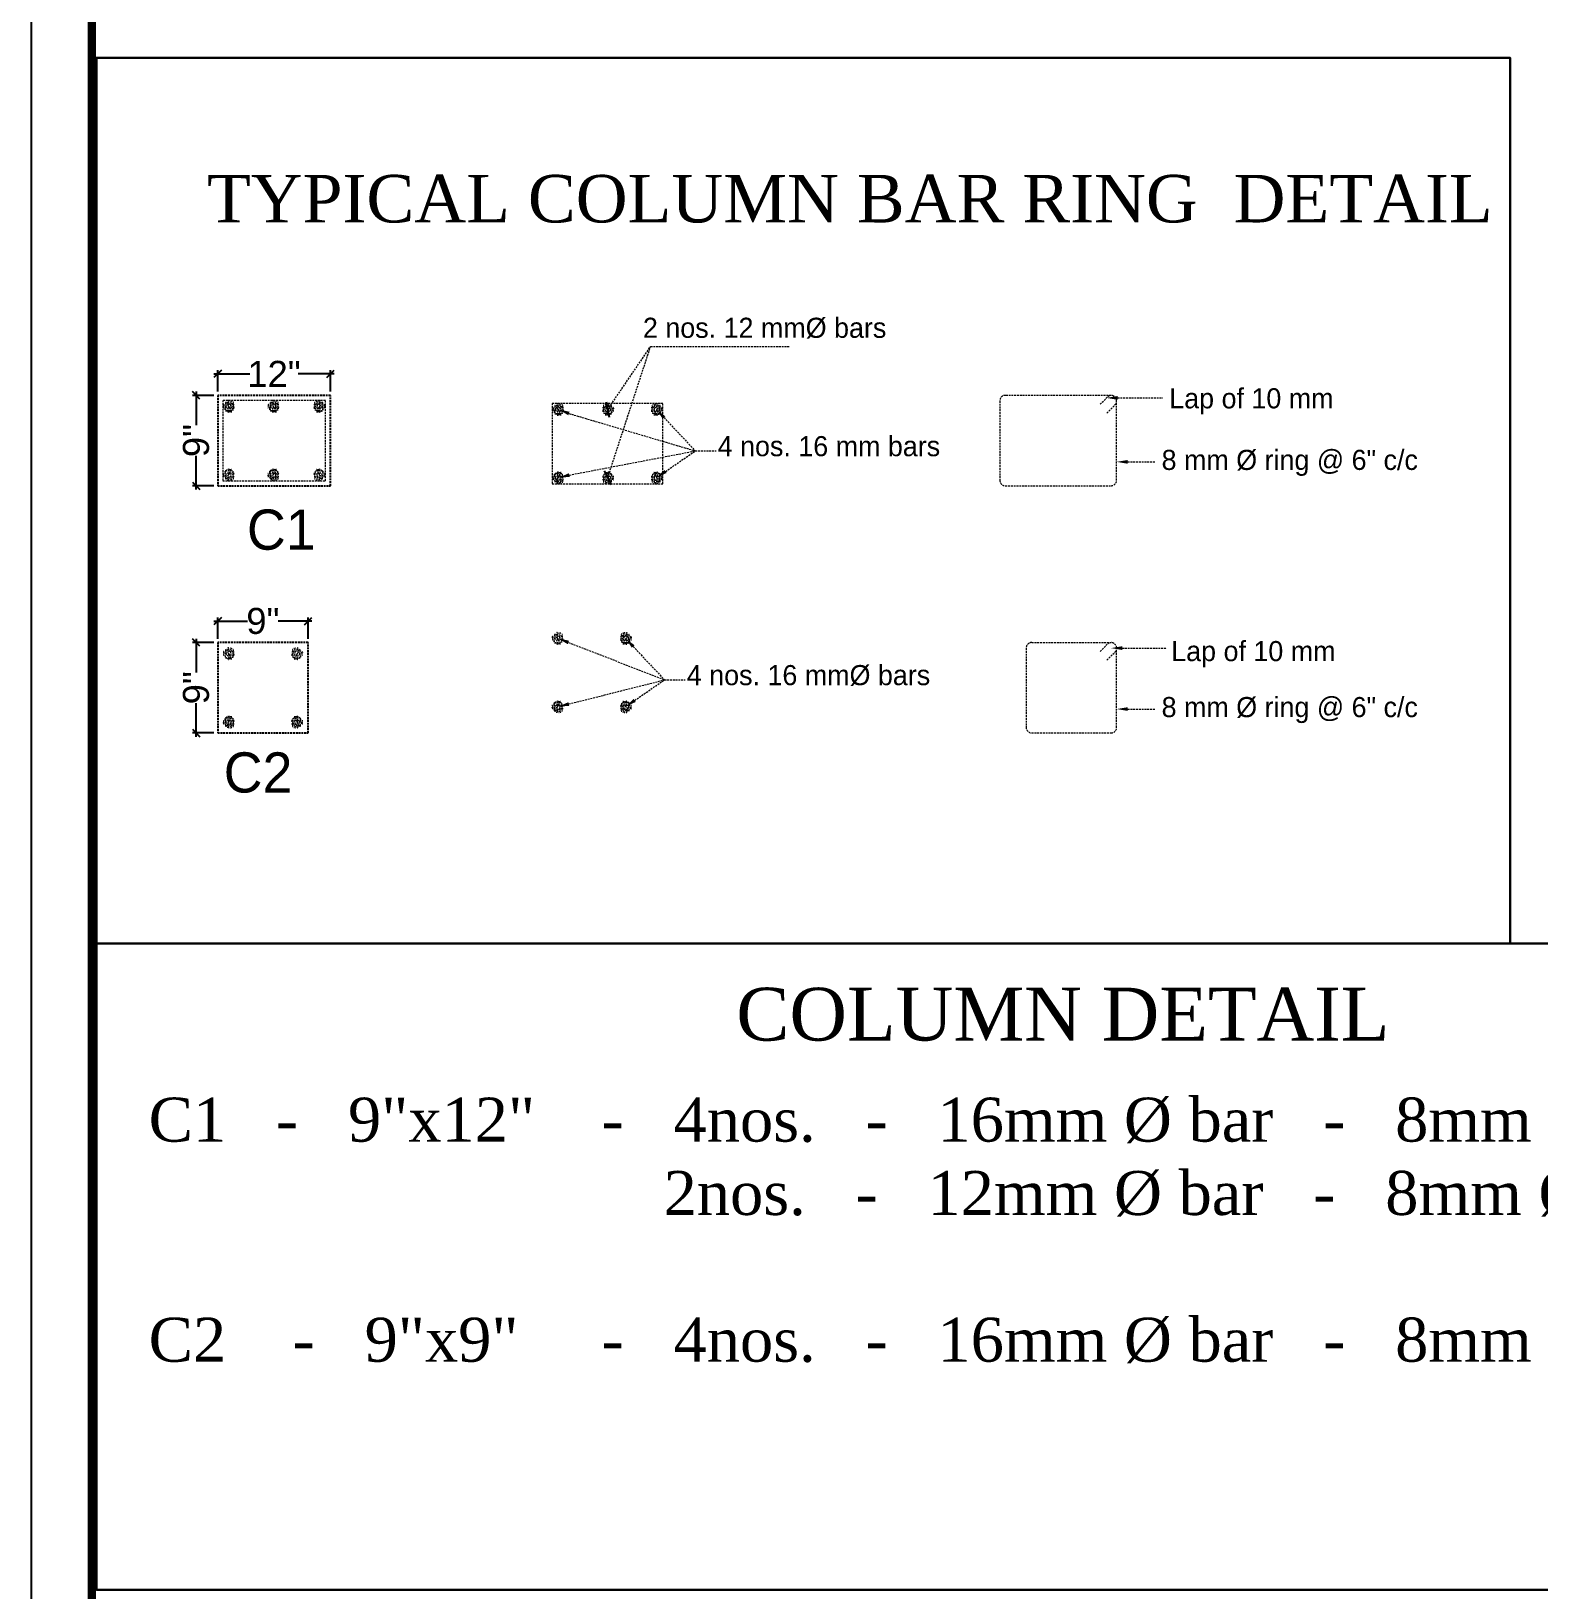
# Model space of a CAD drawing. Header units: millimetres. Extents: x -6808 to 215771, y -89660 to -16303.
# Drawn here: x 102329.2 to 102734.4, y -47978 to -47559.2 of the extents above; entities that cross this region are included whole.
import ezdxf

# ---------------------------------------------------------------- set-up
doc = ezdxf.new("R2010")
doc.units = ezdxf.units.MM
doc.header["$PDMODE"] = 35
doc.linetypes.add('ACAD_ISO10W100', pattern=[18, 12, -3, 0, -3])
doc.linetypes.add('DASHED', pattern=[0.75, 0.5, -0.25])
doc.layers.get('0').update_dxf_attribs({"color": 8})
for name, color, linetype, lineweight in [('Beams', 6, 'Continuous', 30), ('col dimension', 7, 'Continuous', 25), ('COL. FOUN', 6, 'Continuous', 30), ('COLUMN FOOTING PLAN', 6, 'Continuous', 0), ('wokg dim', 152, 'DASHED', 18)]:
    doc.layers.add(name, color=color, linetype=linetype, lineweight=lineweight)
doc.layers.add('FORMAT', color=7, linetype='Continuous')
doc.styles.add('cdim', font='arial.ttf')
doc.styles.add('SAJ', font='eurr____.ttf')
doc.styles.get("Standard").update_dxf_attribs({"font": 'times.ttf'})
doc.dimstyles.new('SAJ', dxfattribs={"dimtxt": 5, "dimasz": 2, "dimexe": 1, "dimexo": 1, "dimgap": 0.09375, "dimtad": 0, "dimdec": 1, "dimzin": 0, "dimdsep": 46, "dimlunit": 4, "dimtxsty": 'SAJ', "dimblk": 'OBLIQUE', "dimcen": 0.125, "dimdle": 0.375, "dimadec": 0, "dimazin": 0, "dimtfac": 1, "dimtdec": 1, "dimtofl": 0, "dimtmove": 0, "dimatfit": 3, "dimldrblk": 'OBLIQUE', "dimfxl": 1, "dimtolj": 1, "dimtzin": 0, "dimlwd": 5, "dimlwe": 5, "dimarcsym": 1})
doc.dimstyles.new('WORKING', dxfattribs={"dimscale": 0, "dimtxt": 7, "dimasz": 3, "dimexe": 1, "dimexo": 1, "dimgap": 0.09375, "dimtad": 0, "dimzin": 0, "dimdsep": 46, "dimlunit": 4, "dimtxsty": 'cdim', "dimblk": 'OBLIQUE', "dimcen": 0.09375, "dimdle": 1, "dimclrd": 7, "dimclre": 7, "dimclrt": 256, "dimadec": 0, "dimazin": 0, "dimtfac": 0.5, "dimtofl": 0, "dimtmove": 1, "dimatfit": 3, "dimldrblk": 'ARCHTICK', "dimfxl": 1, "dimtolj": 1, "dimtzin": 0, "dimarcsym": 0})

# ---------------------------------------------------------------- blocks, each defined once
blk = doc.blocks.new('_Oblique')
at = {"color": 0, "linetype": 'ByBlock', "lineweight": -2}
blk.add_line((-0.5, -0.5), (0.5, 0.5), dxfattribs=at)
blk = doc.blocks.new('*D1154')
at = {"layer": 'col dimension', "color": 7, "lineweight": -2, "transparency": 16777216}
for p, q in [((102378.32, -47717.75), (102387.36, -47717.75)), ((102404.62, -47717.75), (102395.59, -47717.75))]:
    blk.add_line(p, q, dxfattribs=at)
at = {"layer": 'col dimension', "color": 7, "linetype": 'ACAD_ISO10W100', "lineweight": -2, "transparency": 16777216}
for p, q in [((102379.32, -47722.51), (102379.32, -47716.75)), ((102403.62, -47722.51), (102403.62, -47716.75))]:
    blk.add_line(p, q, dxfattribs=at)
at = {"layer": 'Defpoints', "color": 0, "transparency": 16777216}
for p in [(102379.32, -47717.75), (102379.32, -47723.51), (102403.62, -47723.51)]:
    blk.add_point(p, dxfattribs=at)
at = {"layer": 'col dimension', "color": 7, "lineweight": -2, "transparency": 16777216, "xscale": 2, "yscale": 2, "zscale": 2, "rotation": 180}
blk.add_blockref('_Oblique', (102379.32, -47717.75), dxfattribs=at)
at = {"layer": 'col dimension', "color": 7, "lineweight": -2, "transparency": 16777216, "xscale": 2, "yscale": 2, "zscale": 2}
blk.add_blockref('_Oblique', (102403.62, -47717.75), dxfattribs=at)
at = {"layer": 'col dimension', "transparency": 16777216, "insert": (102391.47, -47717.75), "char_height": 7, "attachment_point": 5, "style": 'cdim'}
blk.add_mtext('\\A1;9"', dxfattribs=at)
blk = doc.blocks.new('_ARCHTICK')
at = {"color": 0, "linetype": 'ByBlock', "const_width": 0.15}
blk.add_lwpolyline([(-0.5, -0.5), (0.5, 0.5)], dxfattribs=at)
blk = doc.blocks.new('*D1155')
at = {"layer": 'col dimension', "color": 7, "linetype": 'ACAD_ISO10W100', "lineweight": -2, "transparency": 16777216}
for p, q in [((102378.32, -47723.51), (102372.53, -47723.51)), ((102378.32, -47747.81), (102372.53, -47747.81))]:
    blk.add_line(p, q, dxfattribs=at)
at = {"layer": 'col dimension', "color": 7, "lineweight": -2, "transparency": 16777216}
for p, q in [((102373.53, -47722.51), (102373.53, -47731.54)), ((102373.53, -47748.81), (102373.53, -47739.77))]:
    blk.add_line(p, q, dxfattribs=at)
at = {"layer": 'Defpoints', "color": 0, "transparency": 16777216}
for p in [(102379.32, -47723.51), (102373.53, -47747.81), (102379.32, -47747.81)]:
    blk.add_point(p, dxfattribs=at)
at = {"layer": 'col dimension', "color": 7, "lineweight": -2, "transparency": 16777216, "xscale": 2, "yscale": 2, "zscale": 2}
for p, rotation in [((102373.53, -47723.51), 90), ((102373.53, -47747.81), 270)]:
    blk.add_blockref('_Oblique', p, dxfattribs=dict(at, rotation=rotation))
at = {"layer": 'col dimension', "transparency": 16777216, "insert": (102373.53, -47735.66), "char_height": 7, "attachment_point": 5, "rotation": 90, "style": 'cdim'}
blk.add_mtext('\\A1;9"', dxfattribs=at)
blk = doc.blocks.new('*D1156')
at = {"layer": 'col dimension', "color": 7, "lineweight": -2, "transparency": 16777216}
for p, q in [((102378.32, -47651.33), (102387.97, -47651.33)), ((102410.62, -47651.33), (102400.98, -47651.33))]:
    blk.add_line(p, q, dxfattribs=at)
at = {"layer": 'col dimension', "color": 7, "linetype": 'ACAD_ISO10W100', "lineweight": -2, "transparency": 16777216}
for p, q in [((102379.32, -47656.09), (102379.32, -47650.33)), ((102409.62, -47656.09), (102409.62, -47650.33))]:
    blk.add_line(p, q, dxfattribs=at)
at = {"layer": 'Defpoints', "color": 0, "transparency": 16777216}
for p in [(102379.32, -47651.33), (102379.32, -47657.09), (102409.62, -47657.09)]:
    blk.add_point(p, dxfattribs=at)
at = {"layer": 'col dimension', "color": 7, "lineweight": -2, "transparency": 16777216, "xscale": 2, "yscale": 2, "zscale": 2, "rotation": 180}
blk.add_blockref('_Oblique', (102379.32, -47651.33), dxfattribs=at)
at = {"layer": 'col dimension', "color": 7, "lineweight": -2, "transparency": 16777216, "xscale": 2, "yscale": 2, "zscale": 2}
blk.add_blockref('_Oblique', (102409.62, -47651.33), dxfattribs=at)
at = {"layer": 'col dimension', "transparency": 16777216, "insert": (102394.47, -47651.33), "char_height": 7, "attachment_point": 5, "style": 'cdim'}
blk.add_mtext('\\A1;12"', dxfattribs=at)
blk = doc.blocks.new('*D1157')
at = {"layer": 'col dimension', "color": 7, "linetype": 'ACAD_ISO10W100', "lineweight": -2, "transparency": 16777216}
for p, q in [((102378.32, -47657.09), (102372.53, -47657.09)), ((102378.32, -47681.39), (102372.53, -47681.39))]:
    blk.add_line(p, q, dxfattribs=at)
at = {"layer": 'col dimension', "color": 7, "lineweight": -2, "transparency": 16777216}
for p, q in [((102373.53, -47656.09), (102373.53, -47665.12)), ((102373.53, -47682.39), (102373.53, -47673.36))]:
    blk.add_line(p, q, dxfattribs=at)
at = {"layer": 'Defpoints', "color": 0, "transparency": 16777216}
for p in [(102379.32, -47657.09), (102373.53, -47681.39), (102379.32, -47681.39)]:
    blk.add_point(p, dxfattribs=at)
at = {"layer": 'col dimension', "color": 7, "lineweight": -2, "transparency": 16777216, "xscale": 2, "yscale": 2, "zscale": 2}
for p, rotation in [((102373.53, -47657.09), 90), ((102373.53, -47681.39), 270)]:
    blk.add_blockref('_Oblique', p, dxfattribs=dict(at, rotation=rotation))
at = {"layer": 'col dimension', "transparency": 16777216, "insert": (102373.53, -47669.24), "char_height": 7, "attachment_point": 5, "rotation": 90, "style": 'cdim'}
blk.add_mtext('\\A1;9"', dxfattribs=at)

msp = doc.modelspace()

# ---------------------------------------------------------------- hatches: boundary and pattern name
at = {"layer": 'COLUMN FOOTING PLAN'}
h = msp.add_hatch(dxfattribs=at)
h.set_pattern_fill('AR-CONC', color=0, scale=0.1296, style=0)
h.set_pattern_definition([(230, (139598.6745, -40251.12475), (-0.929569197, 0.081326767), [0.0972, -1.0692]), (175, (139598.6745, -40251.1248), (0.179821728, -0.974841005), [0.07776, -0.85536]), (280.4514, (139598.597, -40251.118), (-0.749748159, -0.893513647), [0.082607286, -0.908680177]), (226.1842, (139598.6745, -40251.384), (-1.3831444, 0.214512643), [0.1458, -1.6038]), (276.6356, (139598.5592, -40251.3661), (-1.211322866, -1.26245676), [0.123910933, -1.36302005]), (171.1842, (139598.6745, -40251.384), (-1.21132188, -1.262457707), [0.11664, -1.28304]), (201, (139598.5449, -40251.31915), (-0.77359154, 0.521794082), [0.0972, -1.0692]), (146, (139598.5449, -40251.3192), (-0.31533667, -0.939794458), [0.07776, -0.85536]), (251.4514, (139598.4804, -40251.2757), (-1.088928527, -0.417999524), [0.082607286, -0.908680177]), (217.5, (139598.67447, -40251.12475), (-0.0157591725, -0.4314304346), [0, -0.844992, 0, -0.86832, 0, -0.8586]), (187.5, (139598.67447, -40251.12475), (-0.3409381205, -0.5111575786), [0, -0.495072, 0, -0.825552, 0, -0.32724]), (147.5, (139598.96348, -40251.12475), (-0.6918338773, 0.0292311138), [0, -0.324, 0, -1.01088, 0, -1.34136]), (137.5, (139599.0931, -40251.12475), (-0.755809275, -0.129736057), [0, -0.4212, 0, -0.671328, 0, -0.95256])])
h.paths.add_polyline_path([(102380.778, -47660.06, 1), (102384.018, -47660.06, 1)])
h = msp.add_hatch(dxfattribs=at)
h.set_pattern_fill('AR-CONC', color=0, scale=0.1296, style=0)
h.set_pattern_definition([(230, (139610.6744, -40251.12475), (-0.929569197, 0.081326767), [0.0972, -1.0692]), (175, (139610.6744, -40251.1248), (0.179821728, -0.974841005), [0.07776, -0.85536]), (280.4514, (139610.597, -40251.118), (-0.749748159, -0.893513647), [0.082607286, -0.908680177]), (226.1842, (139610.6744, -40251.384), (-1.3831444, 0.214512643), [0.1458, -1.6038]), (276.6356, (139610.5592, -40251.3661), (-1.211322866, -1.26245676), [0.123910933, -1.36302005]), (171.1842, (139610.6744, -40251.384), (-1.21132188, -1.262457707), [0.11664, -1.28304]), (201, (139610.5448, -40251.31915), (-0.77359154, 0.521794082), [0.0972, -1.0692]), (146, (139610.5448, -40251.3192), (-0.31533667, -0.939794458), [0.07776, -0.85536]), (251.4514, (139610.4804, -40251.2757), (-1.088928527, -0.417999524), [0.082607286, -0.908680177]), (217.5, (139610.67442, -40251.12475), (-0.0157591725, -0.4314304346), [0, -0.844992, 0, -0.86832, 0, -0.8586]), (187.5, (139610.67442, -40251.12475), (-0.3409381205, -0.5111575786), [0, -0.495072, 0, -0.825552, 0, -0.32724]), (147.5, (139610.96343, -40251.12475), (-0.6918338773, 0.0292311138), [0, -0.324, 0, -1.01088, 0, -1.34136]), (137.5, (139611.09303, -40251.12475), (-0.755809275, -0.129736057), [0, -0.4212, 0, -0.671328, 0, -0.95256])])
h.paths.add_polyline_path([(102392.778, -47660.06, 1), (102396.018, -47660.06, 1)])
h = msp.add_hatch(dxfattribs=at)
h.set_pattern_fill('AR-CONC', color=0, scale=0.1296, style=0)
h.set_pattern_definition([(310, (65190.2723, -40251.12475), (0.929569197, 0.081326767), [0.0972, -1.0692]), (5, (65190.2723, -40251.1248), (-0.179821728, -0.974841005), [0.07776, -0.85536]), (259.5486, (65190.3498, -40251.118), (0.749748159, -0.893513647), [0.082607286, -0.908680177]), (313.8158, (65190.2723, -40251.384), (1.3831444, 0.214512643), [0.1458, -1.6038]), (263.3644, (65190.3876, -40251.3661), (1.211322866, -1.26245676), [0.123910933, -1.36302005]), (8.8158, (65190.2723, -40251.384), (1.21132188, -1.262457707), [0.11664, -1.28304]), (339, (65190.4019, -40251.31915), (0.77359154, 0.521794082), [0.0972, -1.0692]), (34, (65190.4019, -40251.3192), (0.31533667, -0.939794458), [0.07776, -0.85536]), (288.5486, (65190.4664, -40251.2757), (1.088928527, -0.417999524), [0.082607286, -0.908680177]), (322.5, (65190.27234, -40251.12475), (0.0157591725, -0.4314304346), [0, -0.844992, 0, -0.86832, 0, -0.8586]), (352.5, (65190.27234, -40251.12475), (0.3409381205, -0.5111575786), [0, -0.495072, 0, -0.825552, 0, -0.32724]), (32.5, (65189.98333, -40251.12475), (0.6918338773, 0.0292311138), [0, -0.324, 0, -1.01088, 0, -1.34136]), (42.5, (65189.8537, -40251.12475), (0.755809275, -0.129736057), [0, -0.4212, 0, -0.671328, 0, -0.95256])])
h.paths.add_polyline_path([(102408.169, -47660.06, -1), (102404.929, -47660.06, -1)])
h = msp.add_hatch(dxfattribs=at)
h.set_pattern_fill('AR-CONC', color=0, scale=0.1296, style=0)
h.set_pattern_definition([(230, (139687.1931, -40251.94195), (-0.929569197, 0.081326767), [0.0972, -1.0692]), (175, (139687.1931, -40251.9419), (0.179821728, -0.974841005), [0.07776, -0.85536]), (280.4514, (139687.1156, -40251.9352), (-0.749748159, -0.893513647), [0.082607286, -0.908680177]), (226.1842, (139687.1931, -40252.2011), (-1.3831444, 0.214512643), [0.1458, -1.6038]), (276.6356, (139687.0778, -40252.1833), (-1.211322866, -1.26245676), [0.123910933, -1.36302005]), (171.1842, (139687.1931, -40252.2011), (-1.21132188, -1.262457707), [0.11664, -1.28304]), (201, (139687.0635, -40252.13635), (-0.77359154, 0.521794082), [0.0972, -1.0692]), (146, (139687.0635, -40252.1363), (-0.31533667, -0.939794458), [0.07776, -0.85536]), (251.4514, (139686.999, -40252.0929), (-1.088928527, -0.417999524), [0.082607286, -0.908680177]), (217.5, (139687.1931, -40251.94195), (-0.0157591725, -0.4314304346), [0, -0.844992, 0, -0.86832, 0, -0.8586]), (187.5, (139687.1931, -40251.94195), (-0.3409381205, -0.5111575786), [0, -0.495072, 0, -0.825552, 0, -0.32724]), (147.5, (139687.4821, -40251.94195), (-0.6918338773, 0.0292311138), [0, -0.324, 0, -1.01088, 0, -1.34136]), (137.5, (139687.6117, -40251.94195), (-0.755809275, -0.129736057), [0, -0.4212, 0, -0.671328, 0, -0.95256])])
h.paths.add_polyline_path([(102469.296, -47660.877, 1), (102472.536, -47660.877, 1)])
h = msp.add_hatch(dxfattribs=at)
h.set_pattern_fill('AR-CONC', color=0, scale=0.1296, style=0)
h.set_pattern_definition([(310, (65267.8686, -40251.94195), (0.929569197, 0.081326767), [0.0972, -1.0692]), (5, (65267.8686, -40251.9419), (-0.179821728, -0.974841005), [0.07776, -0.85536]), (259.5486, (65267.946, -40251.9352), (0.749748159, -0.893513647), [0.082607286, -0.908680177]), (313.8158, (65267.8686, -40252.2011), (1.3831444, 0.214512643), [0.1458, -1.6038]), (263.3644, (65267.9838, -40252.1833), (1.211322866, -1.26245676), [0.123910933, -1.36302005]), (8.8158, (65267.8686, -40252.2011), (1.21132188, -1.262457707), [0.11664, -1.28304]), (339, (65267.9982, -40252.13635), (0.77359154, 0.521794082), [0.0972, -1.0692]), (34, (65267.9982, -40252.1363), (0.31533667, -0.939794458), [0.07776, -0.85536]), (288.5486, (65268.06265, -40252.0929), (1.088928527, -0.417999524), [0.082607286, -0.908680177]), (322.5, (65267.86858, -40251.94195), (0.0157591725, -0.4314304346), [0, -0.844992, 0, -0.86832, 0, -0.8586]), (352.5, (65267.8686, -40251.94195), (0.3409381205, -0.5111575786), [0, -0.495072, 0, -0.825552, 0, -0.32724]), (32.5, (65267.57957, -40251.94195), (0.6918338773, 0.0292311138), [0, -0.324, 0, -1.01088, 0, -1.34136]), (42.5, (65267.45, -40251.94195), (0.755809275, -0.129736057), [0, -0.4212, 0, -0.671328, 0, -0.95256])])
h.paths.add_polyline_path([(102485.765, -47660.877, -1), (102482.525, -47660.877, -1)])
h = msp.add_hatch(dxfattribs=at)
h.set_pattern_fill('AR-CONC', color=0, scale=0.1296, style=0)
h.set_pattern_definition([(310, (65280.9484, -40251.94195), (0.929569197, 0.081326767), [0.0972, -1.0692]), (5, (65280.9484, -40251.9419), (-0.179821728, -0.974841005), [0.07776, -0.85536]), (259.5486, (65281.0258, -40251.9352), (0.749748159, -0.893513647), [0.082607286, -0.908680177]), (313.8158, (65280.9484, -40252.2011), (1.3831444, 0.214512643), [0.1458, -1.6038]), (263.3644, (65281.0636, -40252.1833), (1.211322866, -1.26245676), [0.123910933, -1.36302005]), (8.8158, (65280.9484, -40252.2011), (1.21132188, -1.262457707), [0.11664, -1.28304]), (339, (65281.078, -40252.13635), (0.77359154, 0.521794082), [0.0972, -1.0692]), (34, (65281.078, -40252.1363), (0.31533667, -0.939794458), [0.07776, -0.85536]), (288.5486, (65281.1424, -40252.0929), (1.088928527, -0.417999524), [0.082607286, -0.908680177]), (322.5, (65280.94837, -40251.94195), (0.0157591725, -0.4314304346), [0, -0.844992, 0, -0.86832, 0, -0.8586]), (352.5, (65280.94837, -40251.94195), (0.3409381205, -0.5111575786), [0, -0.495072, 0, -0.825552, 0, -0.32724]), (32.5, (65280.65936, -40251.94195), (0.6918338773, 0.0292311138), [0, -0.324, 0, -1.01088, 0, -1.34136]), (42.5, (65280.52976, -40251.94195), (0.755809275, -0.129736057), [0, -0.4212, 0, -0.671328, 0, -0.95256])])
h.paths.add_polyline_path([(102498.845, -47660.877, -1), (102495.605, -47660.877, -1)])
h = msp.add_hatch(dxfattribs=at)
h.set_pattern_fill('AR-CONC', color=0, scale=0.1296, style=0)
h.set_pattern_definition([(130, (139598.6745, -55087.3579), (-0.929569197, -0.081326767), [0.0972, -1.0692]), (185, (139598.6745, -55087.3579), (0.179821728, 0.974841005), [0.07776, -0.85536]), (79.5486, (139598.597, -55087.3646), (-0.749748159, 0.893513647), [0.082607286, -0.908680177]), (133.8158, (139598.6745, -55087.0987), (-1.3831444, -0.214512643), [0.1458, -1.6038]), (83.3644, (139598.5592, -55087.1165), (-1.211322866, 1.26245676), [0.123910933, -1.36302005]), (188.8158, (139598.6745, -55087.0987), (-1.21132188, 1.262457707), [0.11664, -1.28304]), (159, (139598.5449, -55087.1635), (-0.77359154, -0.521794082), [0.0972, -1.0692]), (214, (139598.5449, -55087.1635), (-0.31533667, 0.939794458), [0.07776, -0.85536]), (108.5486, (139598.4804, -55087.20695), (-1.088928527, 0.417999524), [0.082607286, -0.908680177]), (142.5, (139598.67447, -55087.35787), (-0.0157591725, 0.4314304346), [0, -0.844992, 0, -0.86832, 0, -0.8586]), (172.5, (139598.67447, -55087.35787), (-0.3409381205, 0.5111575786), [0, -0.495072, 0, -0.825552, 0, -0.32724]), (212.5, (139598.96348, -55087.35787), (-0.6918338773, -0.0292311138), [0, -0.324, 0, -1.01088, 0, -1.34136]), (222.5, (139599.0931, -55087.35787), (-0.755809275, 0.129736057), [0, -0.4212, 0, -0.671328, 0, -0.95256])])
h.paths.add_polyline_path([(102380.778, -47678.423, -1), (102384.018, -47678.423, -1)])
h = msp.add_hatch(dxfattribs=at)
h.set_pattern_fill('AR-CONC', color=0, scale=0.1296, style=0)
h.set_pattern_definition([(130, (139610.6744, -55087.3579), (-0.929569197, -0.081326767), [0.0972, -1.0692]), (185, (139610.6744, -55087.3579), (0.179821728, 0.974841005), [0.07776, -0.85536]), (79.5486, (139610.597, -55087.3646), (-0.749748159, 0.893513647), [0.082607286, -0.908680177]), (133.8158, (139610.6744, -55087.0987), (-1.3831444, -0.214512643), [0.1458, -1.6038]), (83.3644, (139610.5592, -55087.1165), (-1.211322866, 1.26245676), [0.123910933, -1.36302005]), (188.8158, (139610.6744, -55087.0987), (-1.21132188, 1.262457707), [0.11664, -1.28304]), (159, (139610.5448, -55087.1635), (-0.77359154, -0.521794082), [0.0972, -1.0692]), (214, (139610.5448, -55087.1635), (-0.31533667, 0.939794458), [0.07776, -0.85536]), (108.5486, (139610.4804, -55087.20695), (-1.088928527, 0.417999524), [0.082607286, -0.908680177]), (142.5, (139610.67442, -55087.35787), (-0.0157591725, 0.4314304346), [0, -0.844992, 0, -0.86832, 0, -0.8586]), (172.5, (139610.67442, -55087.35787), (-0.3409381205, 0.5111575786), [0, -0.495072, 0, -0.825552, 0, -0.32724]), (212.5, (139610.96343, -55087.35787), (-0.6918338773, -0.0292311138), [0, -0.324, 0, -1.01088, 0, -1.34136]), (222.5, (139611.09303, -55087.35787), (-0.755809275, 0.129736057), [0, -0.4212, 0, -0.671328, 0, -0.95256])])
h.paths.add_polyline_path([(102392.778, -47678.423, -1), (102396.018, -47678.423, -1)])
h = msp.add_hatch(dxfattribs=at)
h.set_pattern_fill('AR-CONC', color=0, scale=0.1296, style=0)
h.set_pattern_definition([(50, (65190.2723, -55087.3579), (0.929569197, -0.081326767), [0.0972, -1.0692]), (355, (65190.2723, -55087.3579), (-0.179821728, 0.974841005), [0.07776, -0.85536]), (100.4514, (65190.3498, -55087.3646), (0.749748159, 0.893513647), [0.082607286, -0.908680177]), (46.1842, (65190.2723, -55087.0987), (1.3831444, -0.214512643), [0.1458, -1.6038]), (96.6356, (65190.3876, -55087.1165), (1.211322866, 1.26245676), [0.123910933, -1.36302005]), (351.1842, (65190.2723, -55087.0987), (1.21132188, 1.262457707), [0.11664, -1.28304]), (21, (65190.4019, -55087.1635), (0.77359154, -0.521794082), [0.0972, -1.0692]), (326, (65190.4019, -55087.1635), (0.31533667, 0.939794458), [0.07776, -0.85536]), (71.4514, (65190.4664, -55087.20695), (1.088928527, 0.417999524), [0.082607286, -0.908680177]), (37.5, (65190.27234, -55087.35787), (0.0157591725, 0.4314304346), [0, -0.844992, 0, -0.86832, 0, -0.8586]), (7.5, (65190.27234, -55087.35787), (0.3409381205, 0.5111575786), [0, -0.495072, 0, -0.825552, 0, -0.32724]), (327.5, (65189.98333, -55087.35787), (0.6918338773, -0.0292311138), [0, -0.324, 0, -1.01088, 0, -1.34136]), (317.5, (65189.8537, -55087.35787), (0.755809275, 0.129736057), [0, -0.4212, 0, -0.671328, 0, -0.95256])])
h.paths.add_polyline_path([(102408.169, -47678.423, 1), (102404.929, -47678.423, 1)])
h = msp.add_hatch(dxfattribs=at)
h.set_pattern_fill('AR-CONC', color=0, scale=0.1296, style=0)
h.set_pattern_definition([(130, (139687.1931, -55088.17506), (-0.929569197, -0.081326767), [0.0972, -1.0692]), (185, (139687.1931, -55088.1751), (0.179821728, 0.974841005), [0.07776, -0.85536]), (79.5486, (139687.1156, -55088.1818), (-0.749748159, 0.893513647), [0.082607286, -0.908680177]), (133.8158, (139687.1931, -55087.9159), (-1.3831444, -0.214512643), [0.1458, -1.6038]), (83.3644, (139687.0778, -55087.9337), (-1.211322866, 1.26245676), [0.123910933, -1.36302005]), (188.8158, (139687.1931, -55087.9159), (-1.21132188, 1.262457707), [0.11664, -1.28304]), (159, (139687.0635, -55087.98066), (-0.77359154, -0.521794082), [0.0972, -1.0692]), (214, (139687.0635, -55087.9807), (-0.31533667, 0.939794458), [0.07776, -0.85536]), (108.5486, (139686.999, -55088.0241), (-1.088928527, 0.417999524), [0.082607286, -0.908680177]), (142.5, (139687.1931, -55088.17506), (-0.0157591725, 0.4314304346), [0, -0.844992, 0, -0.86832, 0, -0.8586]), (172.5, (139687.1931, -55088.17506), (-0.3409381205, 0.5111575786), [0, -0.495072, 0, -0.825552, 0, -0.32724]), (212.5, (139687.4821, -55088.17506), (-0.6918338773, -0.0292311138), [0, -0.324, 0, -1.01088, 0, -1.34136]), (222.5, (139687.6117, -55088.17506), (-0.755809275, 0.129736057), [0, -0.4212, 0, -0.671328, 0, -0.95256])])
h.paths.add_polyline_path([(102469.296, -47679.24, -1), (102472.536, -47679.24, -1)])
h = msp.add_hatch(dxfattribs=at)
h.set_pattern_fill('AR-CONC', color=0, scale=0.1296, style=0)
h.set_pattern_definition([(50, (65267.8686, -55088.17506), (0.929569197, -0.081326767), [0.0972, -1.0692]), (355, (65267.8686, -55088.1751), (-0.179821728, 0.974841005), [0.07776, -0.85536]), (100.4514, (65267.946, -55088.1818), (0.749748159, 0.893513647), [0.082607286, -0.908680177]), (46.1842, (65267.8686, -55087.9159), (1.3831444, -0.214512643), [0.1458, -1.6038]), (96.6356, (65267.9838, -55087.9337), (1.211322866, 1.26245676), [0.123910933, -1.36302005]), (351.1842, (65267.8686, -55087.9159), (1.21132188, 1.262457707), [0.11664, -1.28304]), (21, (65267.9982, -55087.98066), (0.77359154, -0.521794082), [0.0972, -1.0692]), (326, (65267.9982, -55087.9807), (0.31533667, 0.939794458), [0.07776, -0.85536]), (71.4514, (65268.06265, -55088.0241), (1.088928527, 0.417999524), [0.082607286, -0.908680177]), (37.5, (65267.86858, -55088.17506), (0.0157591725, 0.4314304346), [0, -0.844992, 0, -0.86832, 0, -0.8586]), (7.5, (65267.8686, -55088.17506), (0.3409381205, 0.5111575786), [0, -0.495072, 0, -0.825552, 0, -0.32724]), (327.5, (65267.57957, -55088.17506), (0.6918338773, -0.0292311138), [0, -0.324, 0, -1.01088, 0, -1.34136]), (317.5, (65267.45, -55088.17506), (0.755809275, 0.129736057), [0, -0.4212, 0, -0.671328, 0, -0.95256])])
h.paths.add_polyline_path([(102485.765, -47679.24, 1), (102482.525, -47679.24, 1)])
h = msp.add_hatch(dxfattribs=at)
h.set_pattern_fill('AR-CONC', color=0, scale=0.1296, style=0)
h.set_pattern_definition([(50, (65280.9484, -55088.17506), (0.929569197, -0.081326767), [0.0972, -1.0692]), (355, (65280.9484, -55088.1751), (-0.179821728, 0.974841005), [0.07776, -0.85536]), (100.4514, (65281.0258, -55088.1818), (0.749748159, 0.893513647), [0.082607286, -0.908680177]), (46.1842, (65280.9484, -55087.9159), (1.3831444, -0.214512643), [0.1458, -1.6038]), (96.6356, (65281.0636, -55087.9337), (1.211322866, 1.26245676), [0.123910933, -1.36302005]), (351.1842, (65280.9484, -55087.9159), (1.21132188, 1.262457707), [0.11664, -1.28304]), (21, (65281.078, -55087.98066), (0.77359154, -0.521794082), [0.0972, -1.0692]), (326, (65281.078, -55087.9807), (0.31533667, 0.939794458), [0.07776, -0.85536]), (71.4514, (65281.1424, -55088.0241), (1.088928527, 0.417999524), [0.082607286, -0.908680177]), (37.5, (65280.94837, -55088.17506), (0.0157591725, 0.4314304346), [0, -0.844992, 0, -0.86832, 0, -0.8586]), (7.5, (65280.94837, -55088.17506), (0.3409381205, 0.5111575786), [0, -0.495072, 0, -0.825552, 0, -0.32724]), (327.5, (65280.65936, -55088.17506), (0.6918338773, -0.0292311138), [0, -0.324, 0, -1.01088, 0, -1.34136]), (317.5, (65280.52976, -55088.17506), (0.755809275, 0.129736057), [0, -0.4212, 0, -0.671328, 0, -0.95256])])
h.paths.add_polyline_path([(102498.845, -47679.24, 1), (102495.605, -47679.24, 1)])
h = msp.add_hatch(dxfattribs=at)
h.set_pattern_fill('AR-CONC', color=0, scale=0.1296, style=0)
h.set_pattern_definition([(230, (139598.6745, -40317.5407), (-0.929569197, 0.081326767), [0.0972, -1.0692]), (175, (139598.6745, -40317.5407), (0.179821728, -0.974841005), [0.07776, -0.85536]), (280.4514, (139598.597, -40317.5339), (-0.749748159, -0.893513647), [0.082607286, -0.908680177]), (226.1842, (139598.6745, -40317.7999), (-1.3831444, 0.214512643), [0.1458, -1.6038]), (276.6356, (139598.5592, -40317.782), (-1.211322866, -1.26245676), [0.123910933, -1.36302005]), (171.1842, (139598.6745, -40317.7999), (-1.21132188, -1.262457707), [0.11664, -1.28304]), (201, (139598.5449, -40317.7351), (-0.77359154, 0.521794082), [0.0972, -1.0692]), (146, (139598.5449, -40317.7351), (-0.31533667, -0.939794458), [0.07776, -0.85536]), (251.4514, (139598.4804, -40317.6916), (-1.088928527, -0.417999524), [0.082607286, -0.908680177]), (217.5, (139598.67447, -40317.5407), (-0.0157591725, -0.4314304346), [0, -0.844992, 0, -0.86832, 0, -0.8586]), (187.5, (139598.67447, -40317.5407), (-0.3409381205, -0.5111575786), [0, -0.495072, 0, -0.825552, 0, -0.32724]), (147.5, (139598.96348, -40317.5407), (-0.6918338773, 0.0292311138), [0, -0.324, 0, -1.01088, 0, -1.34136]), (137.5, (139599.0931, -40317.5407), (-0.755809275, -0.129736057), [0, -0.4212, 0, -0.671328, 0, -0.95256])])
h.paths.add_polyline_path([(102380.778, -47726.475, 1), (102384.018, -47726.475, 1)])
h = msp.add_hatch(dxfattribs=at)
h.set_pattern_fill('AR-CONC', color=0, scale=0.1296, style=0)
h.set_pattern_definition([(310, (65184.2723, -40317.5407), (0.929569197, 0.081326767), [0.0972, -1.0692]), (5, (65184.2723, -40317.5407), (-0.179821728, -0.974841005), [0.07776, -0.85536]), (259.5486, (65184.3498, -40317.5339), (0.749748159, -0.893513647), [0.082607286, -0.908680177]), (313.8158, (65184.2723, -40317.7999), (1.3831444, 0.214512643), [0.1458, -1.6038]), (263.3644, (65184.3876, -40317.782), (1.211322866, -1.26245676), [0.123910933, -1.36302005]), (8.8158, (65184.2723, -40317.7999), (1.21132188, -1.262457707), [0.11664, -1.28304]), (339, (65184.4019, -40317.7351), (0.77359154, 0.521794082), [0.0972, -1.0692]), (34, (65184.4019, -40317.7351), (0.31533667, -0.939794458), [0.07776, -0.85536]), (288.5486, (65184.4664, -40317.6916), (1.088928527, -0.417999524), [0.082607286, -0.908680177]), (322.5, (65184.27234, -40317.5407), (0.0157591725, -0.4314304346), [0, -0.844992, 0, -0.86832, 0, -0.8586]), (352.5, (65184.27234, -40317.5407), (0.3409381205, -0.5111575786), [0, -0.495072, 0, -0.825552, 0, -0.32724]), (32.5, (65183.98333, -40317.5407), (0.6918338773, 0.0292311138), [0, -0.324, 0, -1.01088, 0, -1.34136]), (42.5, (65183.8537, -40317.5407), (0.755809275, -0.129736057), [0, -0.4212, 0, -0.671328, 0, -0.95256])])
h.paths.add_polyline_path([(102402.169, -47726.475, -1), (102398.929, -47726.475, -1)])
h = msp.add_hatch(dxfattribs=at)
h.set_pattern_fill('AR-CONC', color=0, scale=0.1296, style=0)
h.set_pattern_definition([(230, (139687.05835, -40313.4589), (-0.929569197, 0.081326767), [0.0972, -1.0692]), (175, (139687.05835, -40313.4589), (0.179821728, -0.974841005), [0.07776, -0.85536]), (280.4514, (139686.9809, -40313.4521), (-0.749748159, -0.893513647), [0.082607286, -0.908680177]), (226.1842, (139687.0583, -40313.7181), (-1.3831444, 0.214512643), [0.1458, -1.6038]), (276.6356, (139686.9431, -40313.7002), (-1.211322866, -1.26245676), [0.123910933, -1.36302005]), (171.1842, (139687.0583, -40313.7181), (-1.21132188, -1.262457707), [0.11664, -1.28304]), (201, (139686.92875, -40313.6533), (-0.77359154, 0.521794082), [0.0972, -1.0692]), (146, (139686.92875, -40313.6533), (-0.31533667, -0.939794458), [0.07776, -0.85536]), (251.4514, (139686.8643, -40313.6098), (-1.088928527, -0.417999524), [0.082607286, -0.908680177]), (217.5, (139687.05835, -40313.4589), (-0.0157591725, -0.4314304346), [0, -0.844992, 0, -0.86832, 0, -0.8586]), (187.5, (139687.05835, -40313.4589), (-0.3409381205, -0.5111575786), [0, -0.495072, 0, -0.825552, 0, -0.32724]), (147.5, (139687.34736, -40313.4589), (-0.6918338773, 0.0292311138), [0, -0.324, 0, -1.01088, 0, -1.34136]), (137.5, (139687.47696, -40313.4589), (-0.755809275, -0.129736057), [0, -0.4212, 0, -0.671328, 0, -0.95256])])
h.paths.add_polyline_path([(102469.162, -47722.394, 1), (102472.402, -47722.394, 1)])
h = msp.add_hatch(dxfattribs=at)
h.set_pattern_fill('AR-CONC', color=0, scale=0.1296, style=0)
h.set_pattern_definition([(310, (65272.6562, -40313.4589), (0.929569197, 0.081326767), [0.0972, -1.0692]), (5, (65272.6562, -40313.4589), (-0.179821728, -0.974841005), [0.07776, -0.85536]), (259.5486, (65272.7337, -40313.4521), (0.749748159, -0.893513647), [0.082607286, -0.908680177]), (313.8158, (65272.6562, -40313.7181), (1.3831444, 0.214512643), [0.1458, -1.6038]), (263.3644, (65272.7715, -40313.7002), (1.211322866, -1.26245676), [0.123910933, -1.36302005]), (8.8158, (65272.6562, -40313.7181), (1.21132188, -1.262457707), [0.11664, -1.28304]), (339, (65272.7858, -40313.6533), (0.77359154, 0.521794082), [0.0972, -1.0692]), (34, (65272.7858, -40313.6533), (0.31533667, -0.939794458), [0.07776, -0.85536]), (288.5486, (65272.8503, -40313.6098), (1.088928527, -0.417999524), [0.082607286, -0.908680177]), (322.5, (65272.6562, -40313.4589), (0.0157591725, -0.4314304346), [0, -0.844992, 0, -0.86832, 0, -0.8586]), (352.5, (65272.6562, -40313.4589), (0.3409381205, -0.5111575786), [0, -0.495072, 0, -0.825552, 0, -0.32724]), (32.5, (65272.3672, -40313.4589), (0.6918338773, 0.0292311138), [0, -0.324, 0, -1.01088, 0, -1.34136]), (42.5, (65272.2376, -40313.4589), (0.755809275, -0.129736057), [0, -0.4212, 0, -0.671328, 0, -0.95256])])
h.paths.add_polyline_path([(102490.553, -47722.394, -1), (102487.313, -47722.394, -1)])
h = msp.add_hatch(dxfattribs=at)
h.set_pattern_fill('AR-CONC', color=0, scale=0.1296, style=0)
h.set_pattern_definition([(130, (139687.05835, -55149.692), (-0.929569197, -0.081326767), [0.0972, -1.0692]), (185, (139687.05835, -55149.692), (0.179821728, 0.974841005), [0.07776, -0.85536]), (79.5486, (139686.9809, -55149.6988), (-0.749748159, 0.893513647), [0.082607286, -0.908680177]), (133.8158, (139687.0583, -55149.4328), (-1.3831444, -0.214512643), [0.1458, -1.6038]), (83.3644, (139686.9431, -55149.4507), (-1.211322866, 1.26245676), [0.123910933, -1.36302005]), (188.8158, (139687.0583, -55149.4328), (-1.21132188, 1.262457707), [0.11664, -1.28304]), (159, (139686.92875, -55149.4976), (-0.77359154, -0.521794082), [0.0972, -1.0692]), (214, (139686.92875, -55149.4976), (-0.31533667, 0.939794458), [0.07776, -0.85536]), (108.5486, (139686.8643, -55149.5411), (-1.088928527, 0.417999524), [0.082607286, -0.908680177]), (142.5, (139687.05835, -55149.692), (-0.0157591725, 0.4314304346), [0, -0.844992, 0, -0.86832, 0, -0.8586]), (172.5, (139687.05835, -55149.692), (-0.3409381205, 0.5111575786), [0, -0.495072, 0, -0.825552, 0, -0.32724]), (212.5, (139687.34736, -55149.692), (-0.6918338773, -0.0292311138), [0, -0.324, 0, -1.01088, 0, -1.34136]), (222.5, (139687.47696, -55149.692), (-0.755809275, 0.129736057), [0, -0.4212, 0, -0.671328, 0, -0.95256])])
h.paths.add_polyline_path([(102469.162, -47740.757, -1), (102472.402, -47740.757, -1)])
h = msp.add_hatch(dxfattribs=at)
h.set_pattern_fill('AR-CONC', color=0, scale=0.1296, style=0)
h.set_pattern_definition([(50, (65272.6562, -55149.692), (0.929569197, -0.081326767), [0.0972, -1.0692]), (355, (65272.6562, -55149.692), (-0.179821728, 0.974841005), [0.07776, -0.85536]), (100.4514, (65272.7337, -55149.6988), (0.749748159, 0.893513647), [0.082607286, -0.908680177]), (46.1842, (65272.6562, -55149.4328), (1.3831444, -0.214512643), [0.1458, -1.6038]), (96.6356, (65272.7715, -55149.4507), (1.211322866, 1.26245676), [0.123910933, -1.36302005]), (351.1842, (65272.6562, -55149.4328), (1.21132188, 1.262457707), [0.11664, -1.28304]), (21, (65272.7858, -55149.4976), (0.77359154, -0.521794082), [0.0972, -1.0692]), (326, (65272.7858, -55149.4976), (0.31533667, 0.939794458), [0.07776, -0.85536]), (71.4514, (65272.8503, -55149.5411), (1.088928527, 0.417999524), [0.082607286, -0.908680177]), (37.5, (65272.6562, -55149.692), (0.0157591725, 0.4314304346), [0, -0.844992, 0, -0.86832, 0, -0.8586]), (7.5, (65272.6562, -55149.692), (0.3409381205, 0.5111575786), [0, -0.495072, 0, -0.825552, 0, -0.32724]), (327.5, (65272.3672, -55149.692), (0.6918338773, -0.0292311138), [0, -0.324, 0, -1.01088, 0, -1.34136]), (317.5, (65272.2376, -55149.692), (0.755809275, 0.129736057), [0, -0.4212, 0, -0.671328, 0, -0.95256])])
h.paths.add_polyline_path([(102490.553, -47740.757, 1), (102487.313, -47740.757, 1)])
h = msp.add_hatch(dxfattribs=at)
h.set_pattern_fill('AR-CONC', color=0, scale=0.1296, style=0)
h.set_pattern_definition([(130, (139598.6745, -55153.7738), (-0.929569197, -0.081326767), [0.0972, -1.0692]), (185, (139598.6745, -55153.7738), (0.179821728, 0.974841005), [0.07776, -0.85536]), (79.5486, (139598.597, -55153.7806), (-0.749748159, 0.893513647), [0.082607286, -0.908680177]), (133.8158, (139598.6745, -55153.5146), (-1.3831444, -0.214512643), [0.1458, -1.6038]), (83.3644, (139598.5592, -55153.5325), (-1.211322866, 1.26245676), [0.123910933, -1.36302005]), (188.8158, (139598.6745, -55153.5146), (-1.21132188, 1.262457707), [0.11664, -1.28304]), (159, (139598.5449, -55153.5794), (-0.77359154, -0.521794082), [0.0972, -1.0692]), (214, (139598.5449, -55153.5794), (-0.31533667, 0.939794458), [0.07776, -0.85536]), (108.5486, (139598.4804, -55153.6229), (-1.088928527, 0.417999524), [0.082607286, -0.908680177]), (142.5, (139598.67447, -55153.7738), (-0.0157591725, 0.4314304346), [0, -0.844992, 0, -0.86832, 0, -0.8586]), (172.5, (139598.67447, -55153.7738), (-0.3409381205, 0.5111575786), [0, -0.495072, 0, -0.825552, 0, -0.32724]), (212.5, (139598.96348, -55153.7738), (-0.6918338773, -0.0292311138), [0, -0.324, 0, -1.01088, 0, -1.34136]), (222.5, (139599.0931, -55153.7738), (-0.755809275, 0.129736057), [0, -0.4212, 0, -0.671328, 0, -0.95256])])
h.paths.add_polyline_path([(102380.778, -47744.839, -1), (102384.018, -47744.839, -1)])
h = msp.add_hatch(dxfattribs=at)
h.set_pattern_fill('AR-CONC', color=0, scale=0.1296, style=0)
h.set_pattern_definition([(50, (65184.2723, -55153.7738), (0.929569197, -0.081326767), [0.0972, -1.0692]), (355, (65184.2723, -55153.7738), (-0.179821728, 0.974841005), [0.07776, -0.85536]), (100.4514, (65184.3498, -55153.7806), (0.749748159, 0.893513647), [0.082607286, -0.908680177]), (46.1842, (65184.2723, -55153.5146), (1.3831444, -0.214512643), [0.1458, -1.6038]), (96.6356, (65184.3876, -55153.5325), (1.211322866, 1.26245676), [0.123910933, -1.36302005]), (351.1842, (65184.2723, -55153.5146), (1.21132188, 1.262457707), [0.11664, -1.28304]), (21, (65184.4019, -55153.5794), (0.77359154, -0.521794082), [0.0972, -1.0692]), (326, (65184.4019, -55153.5794), (0.31533667, 0.939794458), [0.07776, -0.85536]), (71.4514, (65184.4664, -55153.6229), (1.088928527, 0.417999524), [0.082607286, -0.908680177]), (37.5, (65184.27234, -55153.7738), (0.0157591725, 0.4314304346), [0, -0.844992, 0, -0.86832, 0, -0.8586]), (7.5, (65184.27234, -55153.7738), (0.3409381205, 0.5111575786), [0, -0.495072, 0, -0.825552, 0, -0.32724]), (327.5, (65183.98333, -55153.7738), (0.6918338773, -0.0292311138), [0, -0.324, 0, -1.01088, 0, -1.34136]), (317.5, (65183.8537, -55153.7738), (0.755809275, 0.129736057), [0, -0.4212, 0, -0.671328, 0, -0.95256])])
h.paths.add_polyline_path([(102402.169, -47744.839, 1), (102398.929, -47744.839, 1)])

# ---------------------------------------------------------------- linework, layer by layer
at = {"layer": 'COL. FOUN'}
for points in [[(102346.714, -47804.333), (102726.654, -47804.333), (102726.654, -47566.372), (102346.714, -47566.372)], [(102857.03, -47978.012), (102346.714, -47978.012), (102346.714, -47804.333), (102857.03, -47804.333)]]:
    msp.add_lwpolyline(points, close=True, dxfattribs=at)
at = {"layer": 'FORMAT', "color": 0}
msp.add_lwpolyline([(102329.196, -47020.609), (102329.196, -48118.608), (103102.435, -48118.608), (103102.435, -47020.609)], close=True, dxfattribs=at)
msp.add_lwpolyline([(102329.196, -47020.609), (102329.196, -48118.608), (103102.435, -48118.608), (103102.435, -47020.609)], close=True, dxfattribs=at)
at = {"layer": 'FORMAT', "color": 0, "const_width": 2.267}
msp.add_lwpolyline([(102345.471, -47036.884), (102345.471, -48102.334), (103086.16, -48102.334), (103086.16, -47036.884)], close=True, dxfattribs=at)
msp.add_lwpolyline([(102345.471, -47036.884), (102345.471, -48102.334), (103086.16, -48102.334), (103086.16, -47036.884)], close=True, dxfattribs=at)
at = {"layer": 'wokg dim', "lineweight": 25}
for p, q in [((102409.623, -47657.091), (102379.323, -47657.091)), ((102379.323, -47657.091), (102379.323, -47681.391)), ((102409.623, -47681.391), (102409.623, -47657.091)), ((102379.323, -47681.391), (102409.623, -47681.391))]:
    msp.add_line(p, q, dxfattribs=at)
at = {"layer": 'wokg dim', "lineweight": 15}
for p, q in [((102619.406, -47657.091), (102591.03, -47657.091)), ((102616.469, -47659.497), (102618.874, -47657.091)), ((102380.673, -47658.441), (102380.673, -47680.041)), ((102408.273, -47658.441), (102380.673, -47658.441)), ((102408.273, -47680.041), (102408.273, -47658.441)), ((102469.192, -47659.259), (102469.192, -47680.859)), ((102498.949, -47659.259), (102469.192, -47659.259)), ((102498.949, -47680.859), (102498.949, -47659.259)), ((102589.53, -47658.591), (102589.53, -47679.891)), ((102618.267, -47661.852), (102620.906, -47659.212)), ((102620.906, -47679.891), (102620.906, -47658.591)), ((102380.673, -47680.041), (102408.273, -47680.041)), ((102469.192, -47680.859), (102498.949, -47680.859)), ((102591.03, -47681.391), (102619.406, -47681.391)), ((102598.106, -47723.507), (102619.406, -47723.507)), ((102616.469, -47725.912), (102618.874, -47723.507)), ((102596.606, -47725.007), (102596.606, -47746.307)), ((102618.267, -47728.268), (102620.906, -47725.628)), ((102620.906, -47746.307), (102620.906, -47725.007)), ((102598.106, -47747.807), (102619.406, -47747.807))]:
    msp.add_line(p, q, dxfattribs=at)
at = {"layer": 'wokg dim', "lineweight": 5}
for p, q in [((102473.712, -47661.965), (102507.694, -47672.015)), ((102499.28, -47663.063), (102507.694, -47672.015)), ((102473.825, -47678.506), (102507.694, -47672.015)), ((102499.694, -47677.536), (102507.694, -47672.015)), ((102507.694, -47672.015), (102513.258, -47672.015)), ((102473.577, -47723.482), (102499.402, -47733.532)), ((102490.988, -47724.58), (102499.402, -47733.532)), ((102473.69, -47740.023), (102499.402, -47733.532)), ((102491.402, -47739.053), (102499.402, -47733.532)), ((102499.402, -47733.532), (102504.966, -47733.532))]:
    msp.add_line(p, q, dxfattribs=at)
at = {"layer": 'wokg dim', "lineweight": 13}
for points in [[(102621.19, -47657.776), (102633.233, -47657.776)], [(102623.906, -47674.966), (102631.386, -47674.966)], [(102622.406, -47725.007), (102634.45, -47725.007)], [(102623.906, -47741.382), (102631.386, -47741.382)]]:
    msp.add_lwpolyline(points, dxfattribs=at)
at = {"layer": 'wokg dim', "lineweight": 25}
msp.add_lwpolyline([(102379.323, -47747.807), (102403.623, -47747.807), (102403.623, -47723.507), (102379.323, -47723.507)], close=True, dxfattribs=at)
at = {"layer": 'wokg dim', "lineweight": 15}
for centre, start, end in [((102591.03, -47658.591), 90, 180), ((102619.406, -47658.591), 0, 90), ((102591.03, -47679.891), 180, 270), ((102619.406, -47679.891), 270, 0), ((102598.106, -47725.007), 90, 180), ((102619.406, -47725.007), 0, 90), ((102598.106, -47746.307), 180, 270), ((102619.406, -47746.307), 270, 0)]:
    msp.add_arc(centre, 1.5, start, end, dxfattribs=at)
at = {"layer": 'wokg dim', "lineweight": 13}
for points in [[(102621.19, -47658.276), (102618.19, -47657.776), (102621.19, -47657.276)], [(102473.531, -47662.431), (102470.916, -47660.877), (102473.893, -47661.499)], [(102498.915, -47663.405), (102497.225, -47660.877), (102499.644, -47662.72)], [(102623.906, -47675.466), (102620.906, -47674.966), (102623.906, -47674.466)], [(102473.947, -47678.991), (102470.916, -47679.24), (102473.703, -47678.021)], [(102499.978, -47677.948), (102497.225, -47679.24), (102499.41, -47677.125)], [(102473.396, -47723.948), (102470.782, -47722.394), (102473.759, -47723.016)], [(102490.623, -47724.922), (102488.933, -47722.394), (102491.352, -47724.237)], [(102622.406, -47725.507), (102619.406, -47725.007), (102622.406, -47724.507)], [(102473.813, -47740.508), (102470.782, -47740.757), (102473.568, -47739.538)], [(102491.686, -47739.465), (102488.933, -47740.757), (102491.118, -47738.642)], [(102623.906, -47741.882), (102620.906, -47741.382), (102623.906, -47740.882)]]:
    msp.add_solid(points, dxfattribs=at)

# ---------------------------------------------------------------- texts
at = {"style": 'SAJ'}
for s, height, p in [('2 nos. 12 mm%%C bars ', 5.4, (102493.608, -47641.639)), ('Lap of 10 mm', 5.4, (102635.061, -47660.591)), ('4 nos. 16 mm bars ', 5.4, (102513.693, -47673.447)), ('8 mm %%C ring @ 6" c/c ', 5.4, (102633.001, -47677.135)), ('C1', 10.8, (102387.187, -47698.568)), ('Lap of 10 mm', 5.4, (102635.593, -47728.507)), ('4 nos. 16 mm%%C bars ', 5.4, (102505.4, -47734.964)), ('8 mm %%C ring @ 6" c/c ', 5.4, (102633.001, -47743.551)), ('C2', 10.8, (102380.949, -47763.821))]:
    msp.add_text(s, height=height, dxfattribs=at).set_placement(p)
at = {"layer": 'Beams', "color": 0, "attachment_point": 1}
for s, insert, char_height, width in [('TYPICAL COLUMN BAR RING  DETAIL', (102376.439, -47597.858), 12.76901, 363.78754), ('COLUMN DETAIL', (102518.683, -47816.254), 14.18779, 213.74786), ('\\A1;C1   -   9"x12"    -   4nos.   -   16mm %%C bar   -   8mm %%C ring @ 6"  c/c\\P                               2nos.   -   12mm %%C bar   -   8mm %%C ring @ 6"  c/c\\P\\PC2    -   9"x9"     -   4nos.   -   16mm %%C bar   -   8mm %%C ring @ 6"  c/c', (102360.771, -47845.782), 11.82316, 533.02603)]:
    msp.add_mtext(s, dxfattribs=dict(at, insert=insert, char_height=char_height, width=width))

# ---------------------------------------------------------------- dimensions: what is measured, and where the dimension line sits
at = {"layer": 'col dimension'}
for base, p1, p2, text, picture, middle in [((102379.323, -47651.331), (102409.623, -47657.091), (102379.323, -47657.091), '12"', '*D1156', (102394.473, -47651.331)), ((102379.323, -47717.747), (102403.623, -47723.507), (102379.323, -47723.507), '9"', '*D1154', (102391.473, -47717.747))]:
    dim = msp.add_linear_dim(base=base, p1=p1, p2=p2, text=text, dimstyle='WORKING', override={"dimscale": 1, "dimtxt": 7, "dimasz": 2}, dxfattribs=at)
    dim.commit()
    dim.dimension.update_dxf_attribs({"geometry": picture, "text_midpoint": middle})
for base, p1, p2, picture, middle in [((102373.527, -47681.391), (102379.323, -47657.091), (102379.323, -47681.391), '*D1157', (102373.527, -47669.241)), ((102373.527, -47747.807), (102379.323, -47723.507), (102379.323, -47747.807), '*D1155', (102373.527, -47735.657))]:
    dim = msp.add_linear_dim(base=base, p1=p1, p2=p2, angle=90, text='9"', dimstyle='WORKING', override={"dimscale": 1, "dimtxt": 7, "dimasz": 2}, dxfattribs=at)
    dim.commit()
    dim.dimension.update_dxf_attribs({"geometry": picture, "text_midpoint": middle})

# ---------------------------------------------------------------- leaders
at = {"layer": 'wokg dim', "lineweight": 5}
for points, override in [([(102484.145, -47679.24), (102495.667, -47643.995), (102533.127, -47643.995)], {"dimasz": 3, "dimgap": 0.09375, "dimtad": 0}), ([(102484.145, -47660.877), (102495.667, -47643.995)], {"dimasz": 3})]:
    msp.add_leader(points, dimstyle='SAJ', override=override, dxfattribs=at)

doc.saveas('drawing.dxf')
